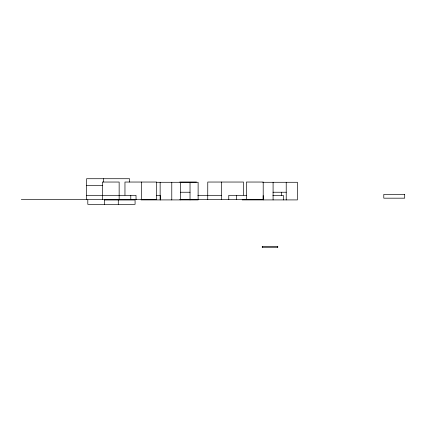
<?xml version="1.0" encoding="UTF-8"?>
<svg xmlns="http://www.w3.org/2000/svg" width="426" height="426" viewBox="0 0 426 426"><rect width="100%" height="100%" fill="white"/><g stroke="black" fill="none" stroke-linecap="round" stroke-linejoin="round"><path stroke-width="0.64" d="M179.713 182.04L196.519 182.04M156.741 182.28L198.122 182.28L198.122 199.911L141.017 199.911M262.789 182.28L297.417 182.28L297.417 199.911L242.154 199.911M86.59 185.358L102.746 185.358M180.315 192.238L190.028 192.238M272.949 192.238L286.224 192.238M86.59 195.316L136.006 195.316L136.07 199.672M197.813 195.316L221.451 195.316M246.404 195.316L228.767 195.316L228.767 199.672M156.496 195.555L160.373 195.555L160.373 199.911M272.864 195.555L283.498 195.555L283.498 199.911M21.3 199.672L156.688 199.672L156.688 182.04L124.962 182.04L124.962 195.103M179.713 199.672L263.204 199.672L263.204 182.04L246.404 182.04L246.404 199.672M104.604 199.986L135.079 199.986L135.079 204.342L87.804 204.342L87.804 199.789M130.787 195.316L130.793 199.672M286.224 182.28L286.224 199.911M281.485 192.238L281.485 195.433M277.475 246.654L277.475 247.277M273.087 182.28L273.087 199.911M263.183 195.555L263.183 199.911M262.538 246.654L262.538 247.277M243.491 195.103L243.491 182.04L207.771 182.04L207.734 199.672M236.627 195.316L236.627 199.672M221.451 182.04L221.451 199.672M190.028 182.28L190.028 199.911M180.523 182.28L180.523 199.911M171.779 182.28L171.779 199.911M160.139 182.28L160.139 199.911M141.586 182.04L141.586 199.672M129.579 181.998L129.579 178.723L86.59 178.723L86.59 199.672M119.147 199.672L119.147 182.04L102.346 182.04L102.346 199.672M118.279 199.986L118.279 204.342M104.604 199.789L104.604 204.342M103.396 178.723L103.396 181.998M404.7 194.421L383.783 194.421L383.783 198.181L404.7 198.181L404.7 194.421M277.784 246.654L262.23 246.654L262.23 247.277L277.784 247.277L277.784 246.654"/></g></svg>
